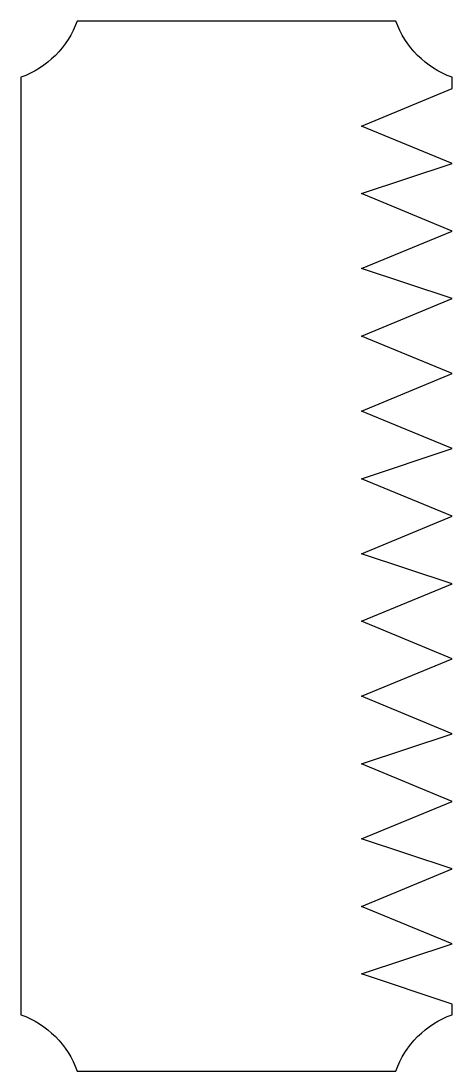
# Model space of a CAD drawing. Header units: millimetres. Extents: x -3 to 20, y -56 to 0.
import ezdxf

# ---------------------------------------------------------------- set-up
doc = ezdxf.new("R2010")
doc.units = ezdxf.units.MM

msp = doc.modelspace()

# ---------------------------------------------------------------- linework, layer by layer
msp.add_lwpolyline([(15.172, -5.6), (20, -3.6), (20, -3, -0.222648), (17, 0), (0, 0, -0.222648), (-3, -3), (-3, -53, -0.222648), (0, -56), (17, -56, -0.222648), (20, -53), (20, -52.428), (15.172, -50.825), (20, -49.221), (15.172, -47.221), (20, -45.221), (15.172, -43.618), (20, -41.618), (15.172, -39.618), (20, -38.014), (15.172, -36.014), (20, -34.014), (15.172, -32.014), (20, -30.014), (15.172, -28.411), (20, -26.411), (15.172, -24.411), (20, -22.807), (15.172, -20.807), (20, -18.807), (15.172, -16.807), (20, -14.807), (15.172, -13.204), (20, -11.204), (15.172, -9.204), (20, -7.6)], format="xyb", close=True)

doc.saveas('drawing.dxf')
